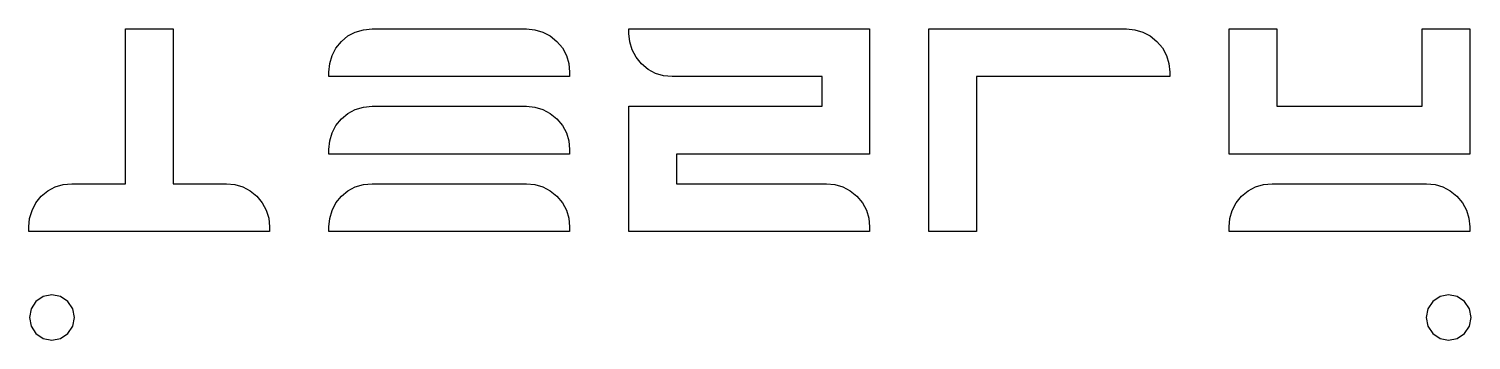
# Model space of a CAD drawing. Extents: x -210 to 599, y -40 to 300.
# Drawn here: x -209.7 to -49.6, y 26.9 to 61.4 of the extents above; entities that cross this region are included whole.
import ezdxf

# ---------------------------------------------------------------- set-up
doc = ezdxf.new("R2010")
doc.units = 0

msp = doc.modelspace()

# ---------------------------------------------------------------- linework, layer by layer
at = {"layer": 'Layer 1'}
for p, q in [((-198.96501, 44.23265), (-198.96501, 61.37315)), ((-198.96501, 61.37315), (-198.46501, 61.37315)), ((-198.46501, 61.37315), (-193.67986, 61.37315)), ((-193.67986, 61.37315), (-193.67986, 44.2325)), ((-174.265711, 60.589464), (-173.448806, 61.022739)), ((-173.448806, 61.022739), (-172.555471, 61.285051)), ((-172.555471, 61.285051), (-171.59575, 61.3732)), ((-171.59575, 61.3732), (-154.45515, 61.3732)), ((-154.45515, 61.3732), (-153.520738, 61.284751)), ((-153.520738, 61.284751), (-152.642489, 61.022265)), ((-152.642489, 61.022265), (-151.82975, 60.590032)), ((-143.08195, 60.87322), (-143.08195, 61.37322)), ((-143.08195, 61.37322), (-142.58195, 61.37322)), ((-142.993578, 59.926973), (-143.08195, 60.87322)), ((-142.58195, 61.37322), (-116.37105, 61.37322)), ((-116.37105, 61.37322), (-116.37105, 47.5177)), ((-109.786, 38.9474), (-109.786, 61.3732)), ((-109.786, 61.3732), (-109.286, 61.3732)), ((-109.286, 61.3732), (-87.8602, 61.3732)), ((-87.8602, 61.3732), (-86.925788, 61.284751)), ((-86.925788, 61.284751), (-86.047539, 61.022265)), ((-86.047539, 61.022265), (-85.2348, 60.590032)), ((-76.4868, 47.5177), (-76.4868, 61.3732)), ((-76.4868, 61.3732), (-75.9868, 61.3732)), ((-75.9868, 61.3732), (-71.20165, 61.3732)), ((-71.20165, 61.3732), (-71.20165, 52.80289)), ((-55.06105, 52.80289), (-55.06105, 61.3732)), ((-55.06105, 61.3732), (-49.77589, 61.3732)), ((-49.77589, 61.3732), (-49.77589, 47.5177)), ((-176.030639, 58.423224), (-175.598477, 59.241924)), ((-175.598477, 59.241924), (-175.00014, 59.98253)), ((-175.00014, 59.98253), (-174.99814, 59.98453)), ((-174.99814, 59.98453), (-174.99614, 59.98843)), ((-174.99614, 59.98843), (-174.265711, 60.589464)), ((-151.82975, 60.590032), (-151.09187, 59.99234)), ((-151.09187, 59.99234), (-150.475151, 59.262231)), ((-150.475151, 59.262231), (-150.030219, 58.444648)), ((-142.730895, 59.043733), (-142.993578, 59.926973)), ((-85.2348, 60.590032), (-84.49692, 59.99234)), ((-84.49692, 59.99234), (-83.880205, 59.26223)), ((-83.880205, 59.26223), (-83.435273, 58.444648)), ((-176.292766, 57.535544), (-176.030639, 58.423224)), ((-150.030219, 58.444648), (-149.760642, 57.549837)), ((-142.297549, 58.233439), (-142.730895, 59.043733)), ((-141.69719, 57.50603), (-142.297549, 58.233439)), ((-83.435273, 58.444648), (-83.165693, 57.549837)), ((-176.381, 56.588), (-176.292766, 57.535544)), ((-176.381, 56.088), (-176.381, 56.588)), ((-149.66999, 56.08804), (-176.381, 56.088)), ((-149.760642, 57.549837), (-149.66999, 56.58804)), ((-149.66999, 56.58804), (-149.66999, 56.08804)), ((-140.956557, 56.892001), (-141.69719, 57.50603)), ((-140.136529, 56.448182), (-140.956557, 56.892001)), ((-139.246733, 56.178794), (-140.136529, 56.448182)), ((-138.2968, 56.08806), (-139.246733, 56.178794)), ((-121.6562, 56.08806), (-138.2968, 56.08806)), ((-121.6562, 52.8029), (-121.6562, 56.08806)), ((-83.07504, 56.08804), (-104.50084, 56.08804)), ((-104.50084, 56.08804), (-104.50084, 38.9474)), ((-83.165693, 57.549837), (-83.07504, 56.58804)), ((-83.07504, 56.58804), (-83.07504, 56.08804)), ((-175.598477, 50.671624), (-175.00014, 51.41223)), ((-175.00014, 51.41223), (-174.99814, 51.41423)), ((-174.99814, 51.41423), (-174.99614, 51.41813)), ((-174.99614, 51.41813), (-174.265711, 52.019164)), ((-174.265711, 52.019164), (-173.448806, 52.452438)), ((-173.448806, 52.452438), (-172.555471, 52.714751)), ((-172.555471, 52.714751), (-171.59575, 52.8029)), ((-171.59575, 52.8029), (-154.45515, 52.8029)), ((-154.45515, 52.8029), (-153.520738, 52.714451)), ((-153.520738, 52.714451), (-152.642489, 52.451965)), ((-152.642489, 52.451965), (-151.82975, 52.019732)), ((-151.82975, 52.019732), (-151.09187, 51.42204)), ((-151.09187, 51.42204), (-150.475151, 50.691931)), ((-143.082, 38.9474), (-143.082, 52.8029)), ((-143.082, 52.8029), (-121.6562, 52.8029)), ((-71.20165, 52.80289), (-55.06105, 52.80289)), ((-176.292766, 48.965244), (-176.030639, 49.852924)), ((-176.030639, 49.852924), (-175.598477, 50.671624)), ((-150.475151, 50.691931), (-150.030219, 49.874348)), ((-150.030219, 49.874348), (-149.760642, 48.979537)), ((-176.381, 48.0177), (-176.292766, 48.965244)), ((-176.381, 47.5177), (-176.381, 48.0177)), ((-149.760642, 48.979537), (-149.66999, 48.01774)), ((-149.66999, 48.01774), (-149.66999, 47.51774)), ((-149.66999, 47.51774), (-176.381, 47.5177)), ((-116.37105, 47.5177), (-137.79685, 47.5177)), ((-137.79685, 47.5177), (-137.79685, 44.2325)), ((-49.77589, 47.5177), (-76.4868, 47.5177)), ((-208.29314, 42.84593), (-207.562705, 43.447269)), ((-207.562705, 43.447269), (-206.745799, 43.881214)), ((-206.745799, 43.881214), (-205.852465, 44.144196)), ((-205.852465, 44.144196), (-204.89275, 44.23265)), ((-204.89275, 44.23265), (-198.96501, 44.23265)), ((-193.67986, 44.2325), (-187.75212, 44.2325)), ((-187.75212, 44.2325), (-186.818014, 44.144051)), ((-186.818014, 44.144051), (-185.940437, 43.881565)), ((-185.940437, 43.881565), (-185.12837, 43.449332)), ((-185.12837, 43.449332), (-184.39079, 42.85164)), ((-174.99614, 42.84593), (-174.265711, 43.447269)), ((-174.265711, 43.447269), (-173.448806, 43.881214)), ((-173.448806, 43.881214), (-172.555471, 44.144196)), ((-172.555471, 44.144196), (-171.59575, 44.23265)), ((-171.59575, 44.23265), (-154.45515, 44.23265)), ((-154.45515, 44.23265), (-153.520738, 44.144201)), ((-153.520738, 44.144201), (-152.642489, 43.881715)), ((-152.642489, 43.881715), (-151.82975, 43.449482)), ((-151.82975, 43.449482), (-151.09187, 42.85179)), ((-137.79685, 44.2325), (-121.15625, 44.2325)), ((-121.15625, 44.2325), (-120.222144, 44.144051)), ((-120.222144, 44.144051), (-119.344567, 43.881565)), ((-119.344567, 43.881565), (-118.5325, 43.449332)), ((-118.5325, 43.449332), (-117.79492, 42.85164)), ((-75.10189, 42.84593), (-74.371455, 43.447269)), ((-74.371455, 43.447269), (-73.554549, 43.881213)), ((-73.554549, 43.881213), (-72.661215, 44.144196)), ((-72.661215, 44.144196), (-71.7015, 44.23265)), ((-71.7015, 44.23265), (-54.5609, 44.23265)), ((-54.5609, 44.23265), (-53.626794, 44.144201)), ((-53.626794, 44.144201), (-52.749218, 43.881715)), ((-52.749218, 43.881715), (-51.93715, 43.449482)), ((-51.93715, 43.449482), (-51.19957, 42.85179)), ((-209.327639, 41.282624), (-208.895477, 42.101324)), ((-208.895477, 42.101324), (-208.29714, 42.84193)), ((-208.29714, 42.84193), (-208.29514, 42.84393)), ((-208.29514, 42.84393), (-208.29314, 42.84593)), ((-184.39079, 42.85164), (-183.773772, 42.121531)), ((-183.773772, 42.121531), (-183.328172, 41.303948)), ((-176.030639, 41.282624), (-175.598477, 42.101324)), ((-175.598477, 42.101324), (-175.00014, 42.84193)), ((-175.00014, 42.84193), (-174.99814, 42.84393)), ((-174.99814, 42.84393), (-174.99614, 42.84593)), ((-151.09187, 42.85179), (-150.475151, 42.121681)), ((-150.475151, 42.121681), (-150.030219, 41.304098)), ((-117.79492, 42.85164), (-117.177902, 42.12153)), ((-117.177902, 42.12153), (-116.732302, 41.303948)), ((-76.137414, 41.282624), (-75.705922, 42.101324)), ((-75.705922, 42.101324), (-75.10789, 42.84193)), ((-75.10789, 42.84193), (-75.10389, 42.84393)), ((-75.10389, 42.84393), (-75.10189, 42.84593)), ((-51.19957, 42.85179), (-50.582551, 42.12168)), ((-50.582551, 42.12168), (-50.136947, 41.304098)), ((-209.678, 39.4474), (-209.589766, 40.394944)), ((-209.589766, 40.394944), (-209.327639, 41.282624)), ((-183.328172, 41.303948), (-183.057927, 40.409137)), ((-183.057927, 40.409137), (-182.96697, 39.44734)), ((-176.381, 39.4474), (-176.292766, 40.394944)), ((-176.292766, 40.394944), (-176.030639, 41.282624)), ((-150.030219, 41.304098), (-149.760642, 40.409287)), ((-149.760642, 40.409287), (-149.66999, 39.44749)), ((-116.732302, 41.303948), (-116.462057, 40.409137)), ((-116.462057, 40.409137), (-116.3711, 39.44734)), ((-76.4868, 39.4474), (-76.398871, 40.394944)), ((-76.398871, 40.394944), (-76.137414, 41.282624)), ((-50.136947, 41.304098), (-49.866698, 40.409287)), ((-49.866698, 40.409287), (-49.77574, 39.44749)), ((-209.678, 38.9474), (-209.678, 39.4474)), ((-182.96697, 38.94734), (-209.678, 38.9474)), ((-182.96697, 39.44734), (-182.96697, 38.94734)), ((-176.381, 38.9474), (-176.381, 39.4474)), ((-149.66999, 38.94749), (-176.381, 38.9474)), ((-149.66999, 39.44749), (-149.66999, 38.94749)), ((-116.3711, 38.94734), (-143.082, 38.9474)), ((-116.3711, 39.44734), (-116.3711, 38.94734)), ((-104.50084, 38.9474), (-109.786, 38.9474)), ((-76.4868, 38.9474), (-76.4868, 39.4474)), ((-49.77574, 38.94749), (-76.4868, 38.9474)), ((-49.77574, 39.44749), (-49.77574, 38.94749)), ((-208.889767, 31.181467), (-209.431699, 30.370409)), ((-208.889767, 31.181467), (-209.431699, 30.370409)), ((-208.889767, 31.181467), (-209.431699, 30.370409)), ((-208.889767, 31.181467), (-209.431699, 30.370409)), ((-208.889767, 31.181467), (-209.431699, 30.370409)), ((-208.889767, 31.181467), (-209.431699, 30.370409)), ((-208.889767, 31.181467), (-209.431699, 30.370409)), ((-208.078709, 31.723399), (-208.889767, 31.181467)), ((-208.078709, 31.723399), (-208.889767, 31.181467)), ((-208.078709, 31.723399), (-208.889767, 31.181467)), ((-208.078709, 31.723399), (-208.889767, 31.181467)), ((-208.078709, 31.723399), (-208.889767, 31.181467)), ((-208.078709, 31.723399), (-208.889767, 31.181467)), ((-208.078709, 31.723399), (-208.889767, 31.181467)), ((-207.122, 31.9137), (-208.078709, 31.723399)), ((-207.122, 31.9137), (-208.078709, 31.723399)), ((-207.122, 31.9137), (-208.078709, 31.723399)), ((-207.122, 31.9137), (-208.078709, 31.723399)), ((-207.122, 31.9137), (-208.078709, 31.723399)), ((-207.122, 31.9137), (-208.078709, 31.723399)), ((-207.122, 31.9137), (-208.078709, 31.723399)), ((-206.165291, 31.723399), (-207.122, 31.9137)), ((-206.165291, 31.723399), (-207.122, 31.9137)), ((-206.165291, 31.723399), (-207.122, 31.9137)), ((-206.165291, 31.723399), (-207.122, 31.9137)), ((-206.165291, 31.723399), (-207.122, 31.9137)), ((-206.165291, 31.723399), (-207.122, 31.9137)), ((-206.165291, 31.723399), (-207.122, 31.9137)), ((-205.354233, 31.181467), (-206.165291, 31.723399)), ((-205.354233, 31.181467), (-206.165291, 31.723399)), ((-205.354233, 31.181467), (-206.165291, 31.723399)), ((-205.354233, 31.181467), (-206.165291, 31.723399)), ((-205.354233, 31.181467), (-206.165291, 31.723399)), ((-205.354233, 31.181467), (-206.165291, 31.723399)), ((-205.354233, 31.181467), (-206.165291, 31.723399)), ((-204.812301, 30.370409), (-205.354233, 31.181467)), ((-204.812301, 30.370409), (-205.354233, 31.181467)), ((-204.812301, 30.370409), (-205.354233, 31.181467)), ((-204.812301, 30.370409), (-205.354233, 31.181467)), ((-204.812301, 30.370409), (-205.354233, 31.181467)), ((-204.812301, 30.370409), (-205.354233, 31.181467)), ((-204.812301, 30.370409), (-205.354233, 31.181467)), ((-53.889767, 31.181467), (-54.431699, 30.370409)), ((-53.889767, 31.181467), (-54.431699, 30.370409)), ((-53.889767, 31.181467), (-54.431699, 30.370409)), ((-53.889767, 31.181467), (-54.431699, 30.370409)), ((-53.889767, 31.181467), (-54.431699, 30.370409)), ((-53.889767, 31.181467), (-54.431699, 30.370409)), ((-53.889767, 31.181467), (-54.431699, 30.370409)), ((-53.078709, 31.723399), (-53.889767, 31.181467)), ((-53.078709, 31.723399), (-53.889767, 31.181467)), ((-53.078709, 31.723399), (-53.889767, 31.181467)), ((-53.078709, 31.723399), (-53.889767, 31.181467)), ((-53.078709, 31.723399), (-53.889767, 31.181467)), ((-53.078709, 31.723399), (-53.889767, 31.181467)), ((-53.078709, 31.723399), (-53.889767, 31.181467)), ((-52.122, 31.9137), (-53.078709, 31.723399)), ((-52.122, 31.9137), (-53.078709, 31.723399)), ((-52.122, 31.9137), (-53.078709, 31.723399)), ((-52.122, 31.9137), (-53.078709, 31.723399)), ((-52.122, 31.9137), (-53.078709, 31.723399)), ((-52.122, 31.9137), (-53.078709, 31.723399)), ((-52.122, 31.9137), (-53.078709, 31.723399)), ((-51.165291, 31.723399), (-52.122, 31.9137)), ((-51.165291, 31.723399), (-52.122, 31.9137)), ((-51.165291, 31.723399), (-52.122, 31.9137)), ((-51.165291, 31.723399), (-52.122, 31.9137)), ((-51.165291, 31.723399), (-52.122, 31.9137)), ((-51.165291, 31.723399), (-52.122, 31.9137)), ((-51.165291, 31.723399), (-52.122, 31.9137)), ((-50.354233, 31.181467), (-51.165291, 31.723399)), ((-50.354233, 31.181467), (-51.165291, 31.723399)), ((-50.354233, 31.181467), (-51.165291, 31.723399)), ((-50.354233, 31.181467), (-51.165291, 31.723399)), ((-50.354233, 31.181467), (-51.165291, 31.723399)), ((-50.354233, 31.181467), (-51.165291, 31.723399)), ((-50.354233, 31.181467), (-51.165291, 31.723399)), ((-49.812301, 30.370409), (-50.354233, 31.181467)), ((-49.812301, 30.370409), (-50.354233, 31.181467)), ((-49.812301, 30.370409), (-50.354233, 31.181467)), ((-49.812301, 30.370409), (-50.354233, 31.181467)), ((-49.812301, 30.370409), (-50.354233, 31.181467)), ((-49.812301, 30.370409), (-50.354233, 31.181467)), ((-49.812301, 30.370409), (-50.354233, 31.181467)), ((-209.431699, 30.370409), (-209.622, 29.4137)), ((-209.431699, 30.370409), (-209.622, 29.4137)), ((-209.431699, 30.370409), (-209.622, 29.4137)), ((-209.431699, 30.370409), (-209.622, 29.4137)), ((-209.431699, 30.370409), (-209.622, 29.4137)), ((-209.431699, 30.370409), (-209.622, 29.4137)), ((-209.431699, 30.370409), (-209.622, 29.4137)), ((-209.622, 29.4137), (-209.431699, 28.456991)), ((-209.622, 29.4137), (-209.431699, 28.456991)), ((-209.622, 29.4137), (-209.431699, 28.456991)), ((-209.622, 29.4137), (-209.431699, 28.456991)), ((-209.622, 29.4137), (-209.431699, 28.456991)), ((-209.622, 29.4137), (-209.431699, 28.456991)), ((-209.622, 29.4137), (-209.431699, 28.456991)), ((-204.622, 29.4137), (-204.812301, 30.370409)), ((-204.622, 29.4137), (-204.812301, 30.370409)), ((-204.622, 29.4137), (-204.812301, 30.370409)), ((-204.622, 29.4137), (-204.812301, 30.370409)), ((-204.622, 29.4137), (-204.812301, 30.370409)), ((-204.622, 29.4137), (-204.812301, 30.370409)), ((-204.622, 29.4137), (-204.812301, 30.370409)), ((-204.812301, 28.456991), (-204.622, 29.4137)), ((-204.812301, 28.456991), (-204.622, 29.4137)), ((-204.812301, 28.456991), (-204.622, 29.4137)), ((-204.812301, 28.456991), (-204.622, 29.4137)), ((-204.812301, 28.456991), (-204.622, 29.4137)), ((-204.812301, 28.456991), (-204.622, 29.4137)), ((-204.812301, 28.456991), (-204.622, 29.4137)), ((-204.622, 29.4137), (-204.622, 29.4137)), ((-204.622, 29.4137), (-204.622, 29.4137)), ((-204.622, 29.4137), (-204.622, 29.4137)), ((-204.622, 29.4137), (-204.622, 29.4137)), ((-204.622, 29.4137), (-204.622, 29.4137)), ((-204.622, 29.4137), (-204.622, 29.4137)), ((-204.622, 29.4137), (-204.622, 29.4137)), ((-54.431699, 30.370409), (-54.622, 29.4137)), ((-54.431699, 30.370409), (-54.622, 29.4137)), ((-54.431699, 30.370409), (-54.622, 29.4137)), ((-54.431699, 30.370409), (-54.622, 29.4137)), ((-54.431699, 30.370409), (-54.622, 29.4137)), ((-54.431699, 30.370409), (-54.622, 29.4137)), ((-54.431699, 30.370409), (-54.622, 29.4137)), ((-54.622, 29.4137), (-54.431699, 28.456991)), ((-54.622, 29.4137), (-54.431699, 28.456991)), ((-54.622, 29.4137), (-54.431699, 28.456991)), ((-54.622, 29.4137), (-54.431699, 28.456991)), ((-54.622, 29.4137), (-54.431699, 28.456991)), ((-54.622, 29.4137), (-54.431699, 28.456991)), ((-54.622, 29.4137), (-54.431699, 28.456991)), ((-49.622, 29.4137), (-49.812301, 30.370409)), ((-49.622, 29.4137), (-49.812301, 30.370409)), ((-49.622, 29.4137), (-49.812301, 30.370409)), ((-49.622, 29.4137), (-49.812301, 30.370409)), ((-49.622, 29.4137), (-49.812301, 30.370409)), ((-49.622, 29.4137), (-49.812301, 30.370409)), ((-49.622, 29.4137), (-49.812301, 30.370409)), ((-49.812301, 28.456991), (-49.622, 29.4137)), ((-49.812301, 28.456991), (-49.622, 29.4137)), ((-49.812301, 28.456991), (-49.622, 29.4137)), ((-49.812301, 28.456991), (-49.622, 29.4137)), ((-49.812301, 28.456991), (-49.622, 29.4137)), ((-49.812301, 28.456991), (-49.622, 29.4137)), ((-49.812301, 28.456991), (-49.622, 29.4137)), ((-49.622, 29.4137), (-49.622, 29.4137)), ((-49.622, 29.4137), (-49.622, 29.4137)), ((-49.622, 29.4137), (-49.622, 29.4137)), ((-49.622, 29.4137), (-49.622, 29.4137)), ((-49.622, 29.4137), (-49.622, 29.4137)), ((-49.622, 29.4137), (-49.622, 29.4137)), ((-49.622, 29.4137), (-49.622, 29.4137)), ((-209.431699, 28.456991), (-208.889767, 27.645933)), ((-209.431699, 28.456991), (-208.889767, 27.645933)), ((-209.431699, 28.456991), (-208.889767, 27.645933)), ((-209.431699, 28.456991), (-208.889767, 27.645933)), ((-209.431699, 28.456991), (-208.889767, 27.645933)), ((-209.431699, 28.456991), (-208.889767, 27.645933)), ((-209.431699, 28.456991), (-208.889767, 27.645933)), ((-208.889767, 27.645933), (-208.078709, 27.104001)), ((-208.889767, 27.645933), (-208.078709, 27.104001)), ((-208.889767, 27.645933), (-208.078709, 27.104001)), ((-208.889767, 27.645933), (-208.078709, 27.104001)), ((-208.889767, 27.645933), (-208.078709, 27.104001)), ((-208.889767, 27.645933), (-208.078709, 27.104001)), ((-208.889767, 27.645933), (-208.078709, 27.104001)), ((-206.165291, 27.104001), (-205.354233, 27.645933)), ((-206.165291, 27.104001), (-205.354233, 27.645933)), ((-206.165291, 27.104001), (-205.354233, 27.645933)), ((-206.165291, 27.104001), (-205.354233, 27.645933)), ((-206.165291, 27.104001), (-205.354233, 27.645933)), ((-206.165291, 27.104001), (-205.354233, 27.645933)), ((-206.165291, 27.104001), (-205.354233, 27.645933)), ((-205.354233, 27.645933), (-204.812301, 28.456991)), ((-205.354233, 27.645933), (-204.812301, 28.456991)), ((-205.354233, 27.645933), (-204.812301, 28.456991)), ((-205.354233, 27.645933), (-204.812301, 28.456991)), ((-205.354233, 27.645933), (-204.812301, 28.456991)), ((-205.354233, 27.645933), (-204.812301, 28.456991)), ((-205.354233, 27.645933), (-204.812301, 28.456991)), ((-54.431699, 28.456991), (-53.889767, 27.645933)), ((-54.431699, 28.456991), (-53.889767, 27.645933)), ((-54.431699, 28.456991), (-53.889767, 27.645933)), ((-54.431699, 28.456991), (-53.889767, 27.645933)), ((-54.431699, 28.456991), (-53.889767, 27.645933)), ((-54.431699, 28.456991), (-53.889767, 27.645933)), ((-54.431699, 28.456991), (-53.889767, 27.645933)), ((-53.889767, 27.645933), (-53.078709, 27.104001)), ((-53.889767, 27.645933), (-53.078709, 27.104001)), ((-53.889767, 27.645933), (-53.078709, 27.104001)), ((-53.889767, 27.645933), (-53.078709, 27.104001)), ((-53.889767, 27.645933), (-53.078709, 27.104001)), ((-53.889767, 27.645933), (-53.078709, 27.104001)), ((-53.889767, 27.645933), (-53.078709, 27.104001)), ((-51.165291, 27.104001), (-50.354233, 27.645933)), ((-51.165291, 27.104001), (-50.354233, 27.645933)), ((-51.165291, 27.104001), (-50.354233, 27.645933)), ((-51.165291, 27.104001), (-50.354233, 27.645933)), ((-51.165291, 27.104001), (-50.354233, 27.645933)), ((-51.165291, 27.104001), (-50.354233, 27.645933)), ((-51.165291, 27.104001), (-50.354233, 27.645933)), ((-50.354233, 27.645933), (-49.812301, 28.456991)), ((-50.354233, 27.645933), (-49.812301, 28.456991)), ((-50.354233, 27.645933), (-49.812301, 28.456991)), ((-50.354233, 27.645933), (-49.812301, 28.456991)), ((-50.354233, 27.645933), (-49.812301, 28.456991)), ((-50.354233, 27.645933), (-49.812301, 28.456991)), ((-50.354233, 27.645933), (-49.812301, 28.456991)), ((-208.078709, 27.104001), (-207.122, 26.9137)), ((-208.078709, 27.104001), (-207.122, 26.9137)), ((-208.078709, 27.104001), (-207.122, 26.9137)), ((-208.078709, 27.104001), (-207.122, 26.9137)), ((-208.078709, 27.104001), (-207.122, 26.9137)), ((-208.078709, 27.104001), (-207.122, 26.9137)), ((-208.078709, 27.104001), (-207.122, 26.9137)), ((-207.122, 26.9137), (-206.165291, 27.104001)), ((-207.122, 26.9137), (-206.165291, 27.104001)), ((-207.122, 26.9137), (-206.165291, 27.104001)), ((-207.122, 26.9137), (-206.165291, 27.104001)), ((-207.122, 26.9137), (-206.165291, 27.104001)), ((-207.122, 26.9137), (-206.165291, 27.104001)), ((-207.122, 26.9137), (-206.165291, 27.104001)), ((-53.078709, 27.104001), (-52.122, 26.9137)), ((-53.078709, 27.104001), (-52.122, 26.9137)), ((-53.078709, 27.104001), (-52.122, 26.9137)), ((-53.078709, 27.104001), (-52.122, 26.9137)), ((-53.078709, 27.104001), (-52.122, 26.9137)), ((-53.078709, 27.104001), (-52.122, 26.9137)), ((-53.078709, 27.104001), (-52.122, 26.9137)), ((-52.122, 26.9137), (-51.165291, 27.104001)), ((-52.122, 26.9137), (-51.165291, 27.104001)), ((-52.122, 26.9137), (-51.165291, 27.104001)), ((-52.122, 26.9137), (-51.165291, 27.104001)), ((-52.122, 26.9137), (-51.165291, 27.104001)), ((-52.122, 26.9137), (-51.165291, 27.104001)), ((-52.122, 26.9137), (-51.165291, 27.104001))]:
    msp.add_line(p, q, dxfattribs=at)

doc.saveas('drawing.dxf')
